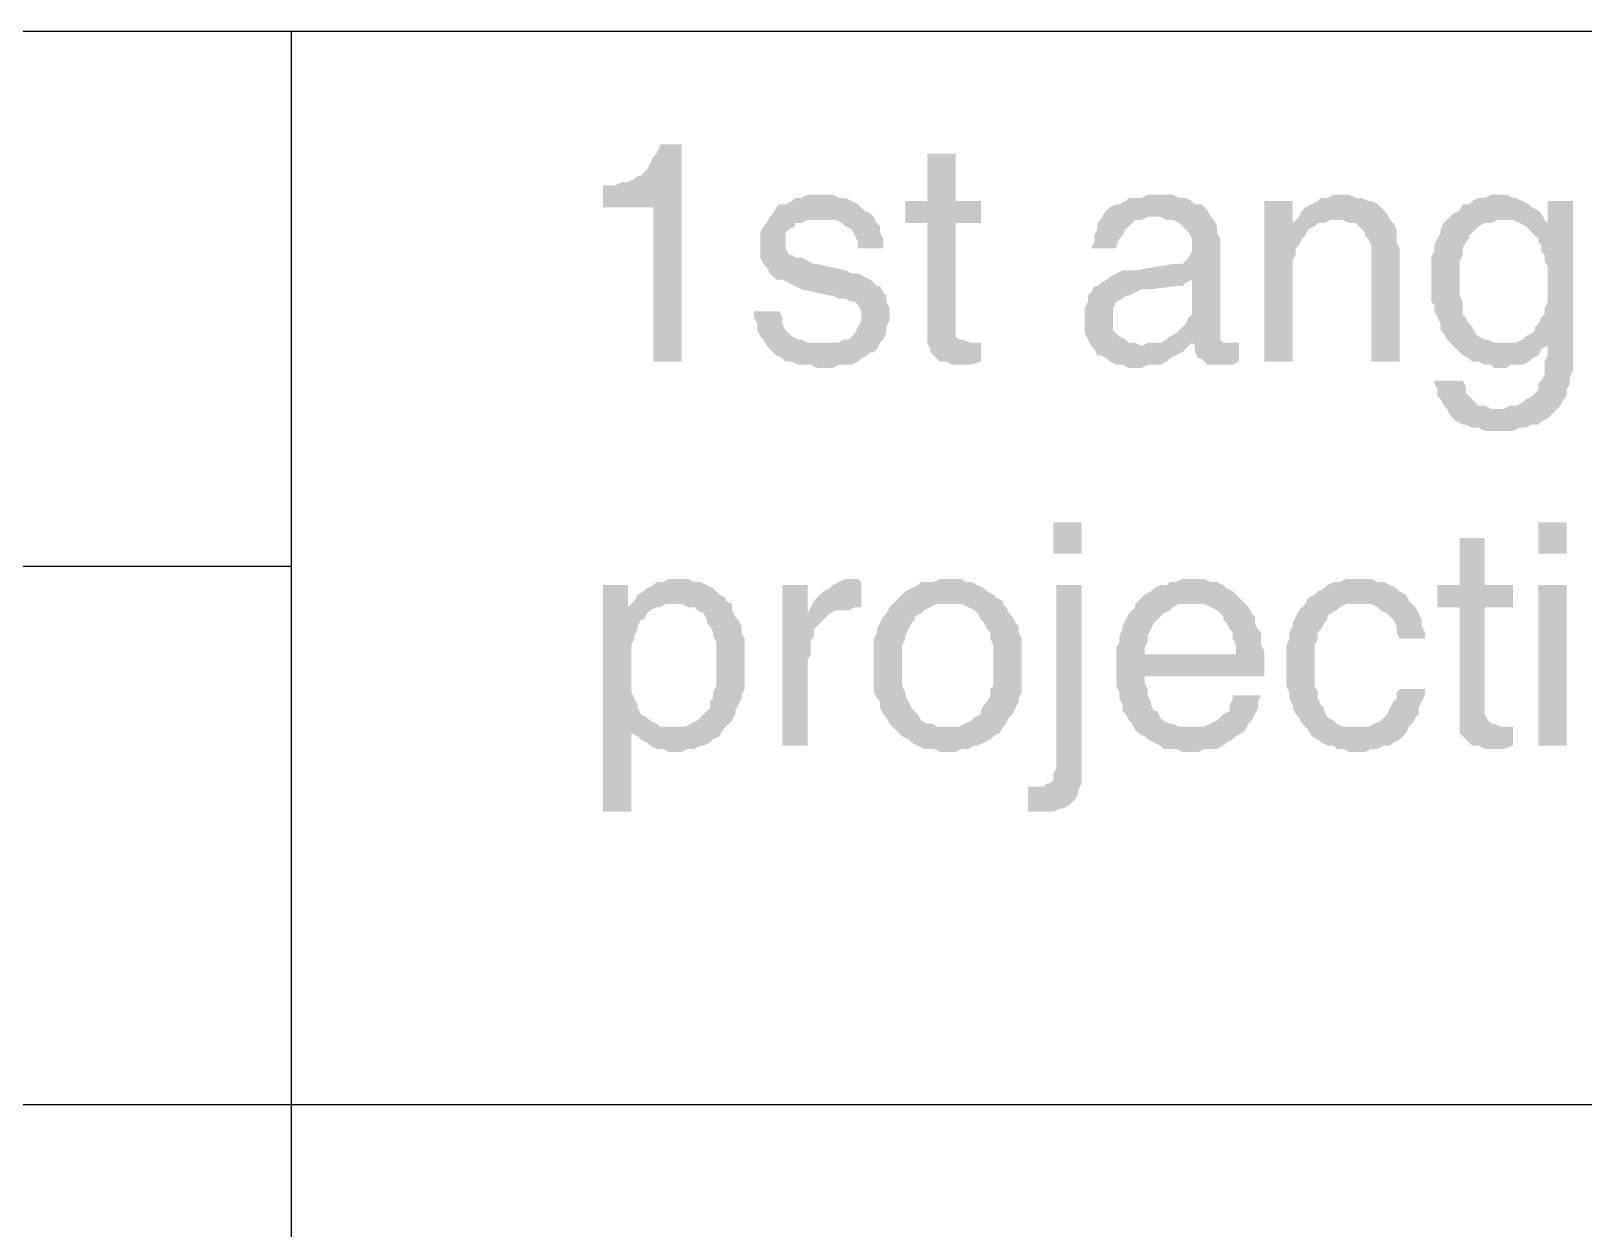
# Model space of a CAD drawing. Header units: millimetres. Extents: x 1448 to 2566, y 1057 to 1416.
# Drawn here: x 2458.06 to 2480.31, y 1136.43 to 1153.6 of the extents above; entities that cross this region are included whole.
import ezdxf

# ---------------------------------------------------------------- set-up
doc = ezdxf.new("R2010")
doc.units = ezdxf.units.MM

msp = doc.modelspace()

# ---------------------------------------------------------------- hatches: boundary and pattern name
at = {"transparency": 33554559}
for points in [[(2467.37882, 1151.97576), (2467.0629, 1151.97576), (2467.0629, 1151.93063), (2467.01776, 1151.84037), (2466.97263, 1151.79523), (2466.9275, 1151.70497), (2466.88237, 1151.61471), (2466.83724, 1151.56957), (2466.7921, 1151.52444), (2466.74697, 1151.52444), (2466.70184, 1151.47931), (2466.61157, 1151.43418), (2466.52131, 1151.43418), (2466.43105, 1151.38905), (2466.25052, 1151.38905), (2466.25052, 1151.07312), (2466.97263, 1151.07312), (2466.97263, 1148.86164), (2467.37882, 1148.86164)], [(2471.30532, 1151.84037), (2470.89913, 1151.84037), (2470.89913, 1151.16338), (2470.58321, 1151.16338), (2470.58321, 1150.84746), (2470.89913, 1150.84746), (2470.89913, 1149.13244), (2470.94426, 1149.04217), (2470.94426, 1148.99704), (2470.9894, 1148.95191), (2471.03453, 1148.90678), (2471.07966, 1148.86164), (2471.16992, 1148.86164), (2471.26019, 1148.81651), (2471.53098, 1148.81651), (2471.66638, 1148.86164), (2471.66638, 1149.13244), (2471.53098, 1149.13244), (2471.39558, 1149.17757), (2471.35045, 1149.17757), (2471.30532, 1149.2227), (2471.30532, 1150.84746), (2471.66638, 1150.84746), (2471.66638, 1151.16338), (2471.30532, 1151.16338)], [(2469.36464, 1151.25365), (2469.18411, 1151.25365), (2469.09384, 1151.20852), (2469.00358, 1151.20852), (2468.95845, 1151.16338), (2468.86818, 1151.11825), (2468.77792, 1151.11825), (2468.73279, 1151.07312), (2468.68765, 1150.98286), (2468.64252, 1150.93772), (2468.59739, 1150.84746), (2468.55226, 1150.80233), (2468.50713, 1150.71206), (2468.50713, 1150.35101), (2468.55226, 1150.26074), (2468.59739, 1150.21561), (2468.64252, 1150.12534), (2468.68765, 1150.08021), (2468.73279, 1150.03508), (2468.82305, 1150.03508), (2468.91332, 1149.98995), (2469.00358, 1149.94482), (2469.09384, 1149.89968), (2469.50003, 1149.80942), (2469.54517, 1149.80942), (2469.63543, 1149.76429), (2469.72569, 1149.76429), (2469.81596, 1149.71915), (2469.86109, 1149.71915), (2469.90622, 1149.67402), (2469.95136, 1149.58376), (2469.95136, 1149.44836), (2469.90622, 1149.3581), (2469.86109, 1149.26783), (2469.81596, 1149.2227), (2469.77083, 1149.17757), (2469.68056, 1149.17757), (2469.63543, 1149.13244), (2469.40977, 1149.13244), (2468.59739, 1149.0873), (2468.64252, 1149.04217), (2468.68765, 1148.99704), (2468.73279, 1148.95191), (2468.82305, 1148.90678), (2468.86818, 1148.86164), (2468.95845, 1148.86164), (2469.04871, 1148.81651), (2469.22924, 1148.81651), (2469.31951, 1148.77138), (2469.54517, 1148.77138), (2469.63543, 1148.81651), (2469.81596, 1148.81651), (2469.90622, 1148.86164), (2469.95136, 1148.90678), (2470.04162, 1148.95191), (2470.08675, 1148.99704), (2470.13188, 1148.99704), (2470.17702, 1149.04217), (2470.22215, 1149.13244), (2470.26728, 1149.17757), (2470.31241, 1149.26783), (2470.31241, 1149.3581), (2470.35755, 1149.44836), (2470.35755, 1149.53863), (2470.35755, 1149.62889), (2470.31241, 1149.71915), (2470.31241, 1149.80942), (2470.26728, 1149.85455), (2470.22215, 1149.94482), (2470.17702, 1149.94482), (2470.13188, 1149.98995), (2470.08675, 1150.03508), (2469.99649, 1150.08021), (2469.90622, 1150.12534), (2469.81596, 1150.12534), (2469.72569, 1150.17048), (2469.31951, 1150.26074), (2469.27437, 1150.26074), (2469.18411, 1150.30587), (2469.09384, 1150.35101), (2469.00358, 1150.35101), (2468.95845, 1150.39614), (2468.91332, 1150.39614), (2468.86818, 1150.4864), (2468.86818, 1150.71206), (2468.91332, 1150.75719), (2469.00358, 1150.80233), (2469.00358, 1150.84746), (2469.09384, 1150.84746), (2469.18411, 1150.89259), (2469.36464, 1150.89259), (2470.13188, 1150.93772), (2470.08675, 1150.98286), (2469.99649, 1151.02799), (2469.95136, 1151.07312), (2469.90622, 1151.11825), (2469.81596, 1151.16338), (2469.72569, 1151.20852), (2469.63543, 1151.20852), (2469.54517, 1151.25365), (2469.4549, 1151.25365)], [(2474.23891, 1151.25365), (2474.05838, 1151.25365), (2473.96812, 1151.20852), (2473.78759, 1151.20852), (2473.74246, 1151.16338), (2473.65219, 1151.11825), (2473.60706, 1151.11825), (2473.5168, 1151.07312), (2473.47166, 1151.02799), (2473.42653, 1150.98286), (2473.3814, 1150.89259), (2473.33627, 1150.84746), (2473.33627, 1150.75719), (2473.29114, 1150.66693), (2473.29114, 1150.57667), (2473.246, 1150.4864), (2473.60706, 1150.4864), (2473.60706, 1150.53153), (2473.65219, 1150.6218), (2473.69733, 1150.66693), (2473.74246, 1150.75719), (2473.78759, 1150.80233), (2473.83272, 1150.84746), (2473.87785, 1150.89259), (2473.96812, 1150.89259), (2474.05838, 1150.93772), (2474.96103, 1150.93772), (2474.91589, 1151.02799), (2474.87076, 1151.07312), (2474.82563, 1151.11825), (2474.73537, 1151.11825), (2474.69023, 1151.16338), (2474.59997, 1151.20852), (2474.5097, 1151.20852), (2474.41944, 1151.25365), (2474.32918, 1151.25365)], [(2476.85658, 1151.25365), (2476.72118, 1151.25365), (2476.63092, 1151.20852), (2476.54065, 1151.20852), (2476.49552, 1151.16338), (2476.40526, 1151.11825), (2476.31499, 1151.07312), (2476.26986, 1151.02799), (2476.22473, 1150.93772), (2476.13446, 1150.84746), (2476.45039, 1150.80233), (2476.49552, 1150.84746), (2476.58578, 1150.84746), (2476.67605, 1150.89259), (2477.53356, 1150.89259), (2477.48843, 1150.98286), (2477.4433, 1151.02799), (2477.39816, 1151.07312), (2477.35303, 1151.11825), (2477.26277, 1151.16338), (2477.21764, 1151.16338), (2477.12737, 1151.20852), (2477.03711, 1151.20852), (2476.94684, 1151.25365)], [(2479.11319, 1151.25365), (2478.97779, 1151.25365), (2478.88753, 1151.20852), (2478.79726, 1151.20852), (2478.707, 1151.16338), (2478.66186, 1151.11825), (2478.5716, 1151.11825), (2478.52647, 1151.02799), (2478.4362, 1150.98286), (2478.39107, 1150.93772), (2478.34594, 1150.89259), (2479.29372, 1150.89259), (2479.38398, 1150.84746), (2479.47424, 1150.80233), (2479.79017, 1150.84746), (2479.74504, 1150.89259), (2479.74504, 1150.89259), (2479.6999, 1150.98286), (2479.65477, 1151.02799), (2479.56451, 1151.07312), (2479.51938, 1151.11825), (2479.42911, 1151.16338), (2479.33885, 1151.20852), (2479.29372, 1151.20852), (2479.20345, 1151.25365)], [(2476.13446, 1151.16338), (2475.72827, 1151.16338), (2475.72827, 1148.86164), (2476.13446, 1148.86164), (2476.13446, 1150.08021), (2476.13446, 1150.30587), (2476.1796, 1150.39614), (2476.1796, 1150.4864), (2476.22473, 1150.53153), (2476.26986, 1150.6218), (2476.31499, 1150.66693), (2476.31499, 1150.66693), (2476.36012, 1150.75719), (2476.45039, 1150.80233), (2476.13446, 1150.84746)], [(2480.15123, 1151.16338), (2479.79017, 1151.16338), (2479.79017, 1150.84746), (2479.47424, 1150.80233), (2479.51938, 1150.75719), (2479.56451, 1150.71206), (2479.65477, 1150.6218), (2479.65477, 1150.57667), (2479.6999, 1150.53153), (2479.6999, 1150.44127), (2479.74504, 1150.39614), (2479.74504, 1150.30587), (2479.79017, 1150.21561), (2479.79017, 1149.71915), (2479.74504, 1149.62889), (2479.74504, 1149.53863), (2479.6999, 1149.49349), (2479.65477, 1149.40323), (2479.60964, 1149.3581), (2479.60964, 1149.31297), (2479.56451, 1149.26783), (2479.47424, 1149.2227), (2479.42911, 1149.17757), (2479.33885, 1149.13244), (2479.15832, 1149.13244), (2479.79017, 1149.0873), (2479.79017, 1148.95191), (2479.74504, 1148.86164), (2479.74504, 1148.68111), (2479.6999, 1148.59085), (2479.65477, 1148.54572), (2479.65477, 1148.45545), (2479.60964, 1148.41032), (2479.56451, 1148.36519), (2479.47424, 1148.32006), (2479.42911, 1148.27493), (2479.33885, 1148.22979), (2479.24858, 1148.22979), (2479.15832, 1148.18466), (2479.06805, 1148.18466), (2479.92557, 1148.18466), (2479.9707, 1148.22979), (2480.01583, 1148.32006), (2480.06096, 1148.36519), (2480.06096, 1148.45545), (2480.10609, 1148.54572), (2480.10609, 1148.63598), (2480.15123, 1148.72625), (2480.15123, 1148.99704)], [(2470.13188, 1150.93772), (2469.36464, 1150.89259), (2469.5903, 1150.89259), (2469.68056, 1150.84746), (2469.72569, 1150.80233), (2469.72569, 1150.80233), (2469.81596, 1150.75719), (2469.86109, 1150.66693), (2469.90622, 1150.57667), (2469.90622, 1150.4864), (2470.26728, 1150.4864), (2470.26728, 1150.6218), (2470.22215, 1150.71206), (2470.22215, 1150.80233), (2470.17702, 1150.84746)], [(2474.96103, 1150.93772), (2474.14865, 1150.93772), (2474.23891, 1150.93772), (2474.32918, 1150.89259), (2474.41944, 1150.89259), (2474.5097, 1150.84746), (2474.55484, 1150.80233), (2474.59997, 1150.75719), (2474.6451, 1150.71206), (2474.69023, 1150.6218), (2474.69023, 1150.44127), (2474.6451, 1150.35101), (2474.59997, 1150.30587), (2474.55484, 1150.26074), (2474.41944, 1150.26074), (2473.87785, 1150.17048), (2473.69733, 1150.17048), (2473.60706, 1150.12534), (2473.5168, 1150.08021), (2473.47166, 1150.03508), (2474.69023, 1150.03508), (2474.69023, 1149.62889), (2474.69023, 1149.53863), (2474.6451, 1149.49349), (2474.59997, 1149.40323), (2474.55484, 1149.3581), (2474.46457, 1149.26783), (2474.46457, 1149.26783), (2474.37431, 1149.2227), (2474.32918, 1149.17757), (2474.23891, 1149.13244), (2474.05838, 1149.13244), (2473.96812, 1149.0873), (2473.246, 1149.0873), (2473.29114, 1149.04217), (2473.33627, 1148.95191), (2473.3814, 1148.95191), (2473.47166, 1148.90678), (2473.5168, 1148.86164), (2473.60706, 1148.81651), (2473.69733, 1148.81651), (2473.78759, 1148.77138), (2473.96812, 1148.77138), (2474.05838, 1148.81651), (2474.23891, 1148.81651), (2474.32918, 1148.86164), (2474.37431, 1148.90678), (2474.46457, 1148.95191), (2474.55484, 1148.99704), (2474.59997, 1149.04217), (2474.6451, 1149.0873), (2474.69023, 1149.13244), (2475.14156, 1149.13244), (2475.09642, 1149.17757), (2475.09642, 1150.6218), (2475.05129, 1150.71206), (2475.05129, 1150.80233), (2475.00616, 1150.89259)], [(2477.53356, 1150.89259), (2476.76631, 1150.89259), (2476.85658, 1150.89259), (2476.94684, 1150.84746), (2477.03711, 1150.84746), (2477.08224, 1150.80233), (2477.12737, 1150.75719), (2477.1725, 1150.71206), (2477.1725, 1150.66693), (2477.21764, 1150.6218), (2477.26277, 1150.53153), (2477.26277, 1148.86164), (2477.66896, 1148.86164), (2477.66896, 1150.4864), (2477.62382, 1150.57667), (2477.62382, 1150.75719), (2477.57869, 1150.84746)], [(2478.34594, 1150.89259), (2478.30081, 1150.84746), (2478.25568, 1150.75719), (2478.25568, 1150.71206), (2478.21054, 1150.6218), (2478.16541, 1150.53153), (2478.16541, 1150.44127), (2478.12028, 1150.35101), (2478.12028, 1149.71915), (2478.16541, 1149.67402), (2478.16541, 1149.58376), (2478.21054, 1149.49349), (2478.25568, 1149.40323), (2478.25568, 1149.31297), (2478.30081, 1149.26783), (2478.34594, 1149.17757), (2478.39107, 1149.13244), (2478.4362, 1149.0873), (2478.52647, 1148.99704), (2478.5716, 1148.95191), (2478.66186, 1148.90678), (2478.707, 1148.86164), (2478.79726, 1148.86164), (2478.88753, 1148.81651), (2478.97779, 1148.81651), (2479.02292, 1148.77138), (2479.20345, 1148.77138), (2479.24858, 1148.81651), (2479.42911, 1148.81651), (2479.51938, 1148.86164), (2479.56451, 1148.90678), (2479.65477, 1148.95191), (2479.6999, 1149.04217), (2479.79017, 1149.0873), (2479.79017, 1149.0873), (2479.15832, 1149.13244), (2479.02292, 1149.13244), (2478.93266, 1149.17757), (2478.88753, 1149.17757), (2478.79726, 1149.2227), (2478.75213, 1149.26783), (2478.707, 1149.3581), (2478.66186, 1149.40323), (2478.61673, 1149.49349), (2478.5716, 1149.53863), (2478.5716, 1149.71915), (2478.52647, 1149.80942), (2478.52647, 1150.30587), (2478.5716, 1150.39614), (2478.5716, 1150.4864), (2478.61673, 1150.57667), (2478.66186, 1150.6218), (2478.66186, 1150.66693), (2478.707, 1150.71206), (2478.75213, 1150.75719), (2478.79726, 1150.80233), (2478.88753, 1150.84746), (2478.97779, 1150.84746), (2479.06805, 1150.89259), (2479.15832, 1150.89259)], [(2473.47166, 1150.03508), (2473.3814, 1149.98995), (2473.33627, 1149.94482), (2473.29114, 1149.94482), (2473.246, 1149.85455), (2473.20087, 1149.80942), (2473.20087, 1149.71915), (2473.15574, 1149.62889), (2473.15574, 1149.44836), (2473.15574, 1149.26783), (2473.20087, 1149.17757), (2473.246, 1149.0873), (2473.96812, 1149.0873), (2473.87785, 1149.13244), (2473.78759, 1149.13244), (2473.74246, 1149.17757), (2473.65219, 1149.2227), (2473.60706, 1149.26783), (2473.56193, 1149.31297), (2473.56193, 1149.62889), (2473.60706, 1149.71915), (2473.69733, 1149.76429), (2473.74246, 1149.80942), (2473.78759, 1149.80942), (2473.87785, 1149.85455), (2473.96812, 1149.89968), (2474.10352, 1149.89968), (2474.46457, 1149.94482), (2474.55484, 1149.94482), (2474.59997, 1149.98995), (2474.69023, 1150.03508)], [(2468.77792, 1149.58376), (2468.41686, 1149.58376), (2468.41686, 1149.49349), (2468.46199, 1149.40323), (2468.46199, 1149.31297), (2468.50713, 1149.2227), (2468.55226, 1149.17757), (2468.59739, 1149.0873), (2469.40977, 1149.13244), (2469.18411, 1149.13244), (2469.09384, 1149.17757), (2469.04871, 1149.17757), (2468.95845, 1149.2227), (2468.91332, 1149.26783), (2468.86818, 1149.31297), (2468.82305, 1149.40323), (2468.82305, 1149.49349)], [(2475.14156, 1149.13244), (2474.69023, 1149.13244), (2474.73537, 1149.0873), (2475.23182, 1149.13244), (2475.18669, 1149.13244)], [(2475.36722, 1149.13244), (2475.23182, 1149.13244), (2474.73537, 1149.0873), (2474.73537, 1148.99704), (2474.7805, 1148.90678), (2474.82563, 1148.90678), (2474.87076, 1148.86164), (2474.91589, 1148.81651), (2475.27695, 1148.81651), (2475.36722, 1148.86164)], [(2478.5716, 1148.59085), (2478.16541, 1148.59085), (2478.16541, 1148.54572), (2478.21054, 1148.45545), (2478.21054, 1148.36519), (2478.25568, 1148.32006), (2478.30081, 1148.22979), (2478.34594, 1148.18466), (2478.39107, 1148.0944), (2478.4362, 1148.04926), (2478.48134, 1148.00413), (2478.5716, 1147.959), (2478.61673, 1147.959), (2478.707, 1147.91387), (2478.79726, 1147.91387), (2478.88753, 1147.86874), (2479.29372, 1147.86874), (2479.38398, 1147.91387), (2479.47424, 1147.91387), (2479.56451, 1147.959), (2479.65477, 1147.959), (2479.6999, 1148.00413), (2479.79017, 1148.04926), (2479.8353, 1148.0944), (2479.88043, 1148.13953), (2479.92557, 1148.18466), (2478.97779, 1148.18466), (2478.88753, 1148.22979), (2478.79726, 1148.22979), (2478.75213, 1148.27493), (2478.707, 1148.32006), (2478.61673, 1148.41032), (2478.61673, 1148.50059)], [(2473.11061, 1146.10858), (2473.11061, 1146.5599), (2472.70442, 1146.5599), (2472.70442, 1146.10858)], [(2480.06096, 1146.10858), (2480.06096, 1146.5599), (2479.65477, 1146.5599), (2479.65477, 1146.10858)], [(2478.88753, 1146.33424), (2478.52647, 1146.33424), (2478.52647, 1145.65726), (2478.21054, 1145.65726), (2478.21054, 1145.34133), (2478.52647, 1145.34133), (2478.52647, 1143.53605), (2478.5716, 1143.49091), (2478.61673, 1143.44578), (2478.66186, 1143.40065), (2478.707, 1143.35552), (2478.79726, 1143.35552), (2478.88753, 1143.31039), (2479.15832, 1143.31039), (2479.29372, 1143.35552), (2479.29372, 1143.62631), (2479.11319, 1143.62631), (2479.02292, 1143.67144), (2478.97779, 1143.67144), (2478.93266, 1143.71658), (2478.88753, 1143.80684), (2478.88753, 1145.34133), (2479.29372, 1145.34133), (2479.29372, 1145.65726), (2478.88753, 1145.65726)], [(2466.61157, 1145.65726), (2466.25052, 1145.65726), (2466.25052, 1142.40774), (2466.65671, 1142.40774), (2466.65671, 1143.58118), (2467.24343, 1143.62631), (2467.0629, 1143.62631), (2467.01776, 1143.67144), (2466.9275, 1143.71658), (2466.88237, 1143.76171), (2466.7921, 1143.80684), (2466.74697, 1143.8971), (2466.74697, 1143.94224), (2466.70184, 1144.0325), (2466.65671, 1144.12277), (2466.65671, 1144.79975), (2466.70184, 1144.89001), (2466.70184, 1144.93514), (2466.74697, 1145.02541), (2466.74697, 1145.07054), (2466.7921, 1145.16081), (2466.83724, 1145.16081), (2466.88237, 1145.25107), (2466.9275, 1145.2962), (2467.01776, 1145.34133), (2466.61157, 1145.34133)], [(2467.28856, 1145.74752), (2467.19829, 1145.74752), (2467.10803, 1145.70239), (2467.01776, 1145.70239), (2466.97263, 1145.65726), (2466.88237, 1145.61213), (2466.83724, 1145.56699), (2466.74697, 1145.52186), (2466.70184, 1145.4316), (2466.65671, 1145.38647), (2466.61157, 1145.34133), (2467.0629, 1145.34133), (2467.15316, 1145.38647), (2467.24343, 1145.38647), (2468.01067, 1145.4316), (2468.01067, 1145.47673), (2467.92041, 1145.52186), (2467.87528, 1145.56699), (2467.83014, 1145.61213), (2467.73988, 1145.65726), (2467.64961, 1145.70239), (2467.55935, 1145.70239), (2467.46909, 1145.74752), (2467.37882, 1145.74752)], [(2469.18411, 1145.65726), (2468.82305, 1145.65726), (2468.82305, 1143.35552), (2469.18411, 1143.35552), (2469.18411, 1144.57409), (2469.22924, 1144.66435), (2469.22924, 1144.84488), (2469.27437, 1144.93514), (2469.27437, 1145.02541), (2469.31951, 1145.07054), (2469.36464, 1145.11567), (2469.40977, 1145.16081), (2469.4549, 1145.20594), (2469.50003, 1145.25107), (2469.18411, 1145.25107)], [(2469.81596, 1145.74752), (2469.72569, 1145.74752), (2469.63543, 1145.70239), (2469.54517, 1145.65726), (2469.50003, 1145.61213), (2469.40977, 1145.56699), (2469.36464, 1145.52186), (2469.27437, 1145.4316), (2469.27437, 1145.4316), (2469.22924, 1145.34133), (2469.95136, 1145.34133), (2469.95136, 1145.70239), (2469.90622, 1145.74752)], [(2471.16992, 1145.74752), (2471.07966, 1145.74752), (2470.9894, 1145.70239), (2470.80887, 1145.70239), (2470.76373, 1145.65726), (2470.67347, 1145.61213), (2470.58321, 1145.56699), (2470.53807, 1145.52186), (2470.49294, 1145.47673), (2470.40268, 1145.38647), (2470.40268, 1145.38647), (2470.35755, 1145.34133), (2470.31241, 1145.25107), (2470.26728, 1145.20594), (2470.22215, 1145.11567), (2470.17702, 1145.02541), (2470.17702, 1144.98028), (2470.13188, 1144.89001), (2470.13188, 1144.12277), (2470.17702, 1144.0325), (2470.22215, 1143.98737), (2470.22215, 1143.8971), (2470.26728, 1143.80684), (2470.31241, 1143.76171), (2470.35755, 1143.67144), (2470.40268, 1143.62631), (2471.16992, 1143.62631), (2471.03453, 1143.62631), (2470.9894, 1143.67144), (2470.89913, 1143.67144), (2470.80887, 1143.71658), (2470.76373, 1143.80684), (2470.7186, 1143.85197), (2470.67347, 1143.8971), (2470.62834, 1143.98737), (2470.58321, 1144.07763), (2470.58321, 1144.12277), (2470.53807, 1144.21303), (2470.53807, 1144.79975), (2470.58321, 1144.89001), (2470.58321, 1144.93514), (2470.62834, 1145.02541), (2470.67347, 1145.11567), (2470.7186, 1145.16081), (2470.7186, 1145.20594), (2470.80887, 1145.25107), (2470.854, 1145.2962), (2470.94426, 1145.34133), (2471.03453, 1145.38647), (2471.16992, 1145.38647), (2471.9823, 1145.4316), (2471.89204, 1145.47673), (2471.84691, 1145.52186), (2471.75664, 1145.56699), (2471.71151, 1145.61213), (2471.62125, 1145.65726), (2471.53098, 1145.70239), (2471.44072, 1145.70239), (2471.39558, 1145.74752), (2471.30532, 1145.74752)], [(2473.11061, 1145.65726), (2472.74955, 1145.65726), (2472.74955, 1143.03959), (2472.70442, 1142.94933), (2472.70442, 1142.85906), (2472.65929, 1142.81393), (2472.61415, 1142.81393), (2472.56902, 1142.7688), (2472.34336, 1142.7688), (2472.34336, 1142.40774), (2472.70442, 1142.40774), (2472.79468, 1142.45287), (2472.83981, 1142.45287), (2472.93008, 1142.49801), (2472.97521, 1142.54314), (2473.02034, 1142.58827), (2473.06548, 1142.67854), (2473.06548, 1142.72367), (2473.11061, 1142.81393), (2473.11061, 1143.03959)], [(2474.69023, 1145.74752), (2474.55484, 1145.74752), (2474.46457, 1145.70239), (2474.37431, 1145.70239), (2474.32918, 1145.65726), (2474.23891, 1145.65726), (2474.14865, 1145.61213), (2474.10352, 1145.56699), (2474.01325, 1145.52186), (2473.96812, 1145.47673), (2473.87785, 1145.38647), (2474.87076, 1145.38647), (2474.96103, 1145.34133), (2475.05129, 1145.2962), (2475.09642, 1145.25107), (2475.14156, 1145.20594), (2475.14156, 1145.16081), (2475.18669, 1145.11567), (2475.23182, 1145.02541), (2475.27695, 1144.98028), (2475.27695, 1144.89001), (2475.32208, 1144.79975), (2475.32208, 1144.66435), (2473.60706, 1144.66435), (2473.60706, 1144.21303), (2473.65219, 1144.12277), (2473.65219, 1144.0325), (2473.69733, 1143.94224), (2473.69733, 1143.85197), (2473.74246, 1143.80684), (2473.78759, 1143.71658), (2473.83272, 1143.67144), (2473.87785, 1143.58118), (2474.69023, 1143.62631), (2474.5097, 1143.62631), (2474.41944, 1143.67144), (2474.37431, 1143.67144), (2474.28404, 1143.71658), (2474.23891, 1143.76171), (2474.19378, 1143.85197), (2474.14865, 1143.85197), (2474.10352, 1143.94224), (2474.10352, 1143.98737), (2474.05838, 1144.07763), (2474.05838, 1144.1679), (2474.01325, 1144.25816), (2474.01325, 1144.34843), (2475.72827, 1144.34843), (2475.72827, 1144.70948), (2475.68314, 1144.79975), (2475.68314, 1144.98028), (2475.63801, 1145.02541), (2475.59288, 1145.11567), (2475.59288, 1145.20594), (2475.54774, 1145.25107), (2475.50261, 1145.34133), (2475.45748, 1145.38647), (2475.41235, 1145.4316), (2475.32208, 1145.52186), (2475.27695, 1145.56699), (2475.18669, 1145.61213), (2475.14156, 1145.65726), (2475.05129, 1145.70239), (2474.96103, 1145.70239), (2474.87076, 1145.74752), (2474.7805, 1145.74752)], [(2477.08224, 1145.74752), (2476.90171, 1145.74752), (2476.81145, 1145.70239), (2476.72118, 1145.70239), (2476.63092, 1145.65726), (2476.58578, 1145.61213), (2476.49552, 1145.56699), (2476.45039, 1145.52186), (2476.36012, 1145.47673), (2476.31499, 1145.38647), (2477.26277, 1145.38647), (2477.35303, 1145.34133), (2477.39816, 1145.2962), (2477.48843, 1145.25107), (2477.53356, 1145.20594), (2477.57869, 1145.16081), (2477.62382, 1145.07054), (2477.62382, 1144.98028), (2477.66896, 1144.89001), (2478.03001, 1144.89001), (2478.03001, 1144.98028), (2477.98488, 1145.07054), (2477.98488, 1145.16081), (2477.93975, 1145.25107), (2477.89462, 1145.34133), (2477.84949, 1145.38647), (2477.80435, 1145.4316), (2477.75922, 1145.52186), (2477.75922, 1145.52186), (2477.66896, 1145.56699), (2477.62382, 1145.61213), (2477.53356, 1145.65726), (2477.4433, 1145.70239), (2477.35303, 1145.70239), (2477.26277, 1145.74752), (2477.1725, 1145.74752)], [(2480.06096, 1143.35552), (2480.06096, 1145.65726), (2479.65477, 1145.65726), (2479.65477, 1143.35552)], [(2468.01067, 1145.4316), (2467.24343, 1145.38647), (2467.37882, 1145.38647), (2467.46909, 1145.34133), (2467.55935, 1145.34133), (2467.60448, 1145.2962), (2467.69475, 1145.25107), (2467.73988, 1145.16081), (2467.73988, 1145.11567), (2467.78501, 1145.07054), (2467.83014, 1144.98028), (2467.83014, 1144.93514), (2467.87528, 1144.84488), (2467.87528, 1144.52895), (2467.87528, 1144.21303), (2467.83014, 1144.12277), (2467.83014, 1144.0325), (2467.78501, 1143.98737), (2467.78501, 1143.8971), (2467.73988, 1143.85197), (2467.69475, 1143.80684), (2467.64961, 1143.76171), (2467.60448, 1143.71658), (2467.51422, 1143.67144), (2467.42395, 1143.62631), (2467.24343, 1143.62631), (2466.65671, 1143.58118), (2466.65671, 1143.53605), (2466.74697, 1143.49091), (2466.7921, 1143.44578), (2466.88237, 1143.40065), (2466.9275, 1143.35552), (2467.01776, 1143.31039), (2467.10803, 1143.31039), (2467.19829, 1143.26525), (2467.37882, 1143.26525), (2467.46909, 1143.31039), (2467.55935, 1143.31039), (2467.64961, 1143.35552), (2467.69475, 1143.35552), (2467.78501, 1143.40065), (2467.83014, 1143.44578), (2467.92041, 1143.49091), (2467.96554, 1143.58118), (2468.01067, 1143.62631), (2468.0558, 1143.67144), (2468.10094, 1143.71658), (2468.14607, 1143.80684), (2468.14607, 1143.85197), (2468.1912, 1143.94224), (2468.23633, 1144.0325), (2468.23633, 1144.07763), (2468.28147, 1144.1679), (2468.28147, 1144.89001), (2468.23633, 1144.98028), (2468.23633, 1145.07054), (2468.1912, 1145.16081), (2468.14607, 1145.20594), (2468.10094, 1145.2962), (2468.10094, 1145.38647)], [(2471.9823, 1145.4316), (2471.16992, 1145.38647), (2471.39558, 1145.38647), (2471.48585, 1145.34133), (2471.57611, 1145.2962), (2471.62125, 1145.25107), (2471.66638, 1145.16081), (2471.71151, 1145.11567), (2471.75664, 1145.02541), (2471.80177, 1144.98028), (2471.80177, 1144.89001), (2471.84691, 1144.79975), (2471.84691, 1144.21303), (2471.80177, 1144.1679), (2471.80177, 1144.07763), (2471.75664, 1143.98737), (2471.71151, 1143.94224), (2471.66638, 1143.85197), (2471.66638, 1143.80684), (2471.57611, 1143.76171), (2471.53098, 1143.71658), (2471.44072, 1143.67144), (2471.35045, 1143.62631), (2470.40268, 1143.62631), (2470.49294, 1143.53605), (2470.53807, 1143.49091), (2470.62834, 1143.44578), (2470.67347, 1143.40065), (2470.76373, 1143.35552), (2470.854, 1143.31039), (2470.9894, 1143.31039), (2471.07966, 1143.26525), (2471.30532, 1143.26525), (2471.39558, 1143.31039), (2471.48585, 1143.31039), (2471.57611, 1143.35552), (2471.62125, 1143.35552), (2471.71151, 1143.40065), (2471.80177, 1143.44578), (2471.84691, 1143.49091), (2471.93717, 1143.53605), (2471.9823, 1143.62631), (2471.9823, 1143.62631), (2472.02744, 1143.67144), (2472.07257, 1143.76171), (2472.1177, 1143.80684), (2472.16283, 1143.8971), (2472.20796, 1143.98737), (2472.20796, 1144.0325), (2472.2531, 1144.12277), (2472.2531, 1144.52895), (2472.2531, 1144.89001), (2472.20796, 1144.98028), (2472.20796, 1145.07054), (2472.16283, 1145.11567), (2472.1177, 1145.20594), (2472.07257, 1145.25107), (2472.02744, 1145.34133), (2471.9823, 1145.38647)], [(2469.22924, 1145.34133), (2469.18411, 1145.25107), (2469.50003, 1145.25107), (2469.5903, 1145.2962), (2469.77083, 1145.2962), (2469.86109, 1145.34133)], [(2473.87785, 1145.38647), (2473.87785, 1145.34133), (2473.83272, 1145.2962), (2473.78759, 1145.25107), (2473.74246, 1145.16081), (2473.69733, 1145.07054), (2473.69733, 1145.02541), (2473.65219, 1144.93514), (2473.65219, 1144.84488), (2473.60706, 1144.75462), (2473.60706, 1144.66435), (2474.01325, 1144.66435), (2474.01325, 1144.75462), (2474.05838, 1144.84488), (2474.05838, 1144.93514), (2474.10352, 1145.02541), (2474.14865, 1145.11567), (2474.19378, 1145.16081), (2474.23891, 1145.20594), (2474.28404, 1145.25107), (2474.37431, 1145.2962), (2474.41944, 1145.34133), (2474.5097, 1145.38647), (2474.69023, 1145.38647)], [(2476.31499, 1145.38647), (2476.26986, 1145.34133), (2476.22473, 1145.2962), (2476.1796, 1145.20594), (2476.13446, 1145.11567), (2476.13446, 1145.07054), (2476.08933, 1144.98028), (2476.08933, 1144.89001), (2476.0442, 1144.79975), (2476.0442, 1144.21303), (2476.08933, 1144.12277), (2476.08933, 1144.0325), (2476.13446, 1143.94224), (2476.13446, 1143.8971), (2476.1796, 1143.80684), (2476.22473, 1143.76171), (2476.26986, 1143.67144), (2476.31499, 1143.62631), (2477.08224, 1143.62631), (2476.85658, 1143.62631), (2476.76631, 1143.67144), (2476.72118, 1143.71658), (2476.63092, 1143.76171), (2476.58578, 1143.85197), (2476.58578, 1143.8971), (2476.54065, 1143.94224), (2476.49552, 1144.0325), (2476.49552, 1144.12277), (2476.45039, 1144.21303), (2476.45039, 1144.79975), (2476.49552, 1144.89001), (2476.49552, 1144.98028), (2476.54065, 1145.02541), (2476.58578, 1145.11567), (2476.63092, 1145.16081), (2476.63092, 1145.20594), (2476.67605, 1145.25107), (2476.76631, 1145.2962), (2476.81145, 1145.34133), (2476.90171, 1145.38647), (2477.08224, 1145.38647)], [(2478.03001, 1144.1679), (2477.66896, 1144.1679), (2477.62382, 1144.12277), (2477.62382, 1144.0325), (2477.57869, 1143.98737), (2477.53356, 1143.8971), (2477.48843, 1143.80684), (2477.4433, 1143.76171), (2477.39816, 1143.71658), (2477.3079, 1143.67144), (2477.21764, 1143.62631), (2476.31499, 1143.62631), (2476.36012, 1143.58118), (2476.40526, 1143.49091), (2476.49552, 1143.44578), (2476.54065, 1143.40065), (2476.63092, 1143.35552), (2476.72118, 1143.35552), (2476.76631, 1143.31039), (2476.85658, 1143.31039), (2476.94684, 1143.26525), (2477.1725, 1143.26525), (2477.26277, 1143.31039), (2477.35303, 1143.31039), (2477.4433, 1143.35552), (2477.53356, 1143.35552), (2477.57869, 1143.40065), (2477.66896, 1143.44578), (2477.71409, 1143.49091), (2477.75922, 1143.53605), (2477.80435, 1143.62631), (2477.84949, 1143.67144), (2477.89462, 1143.76171), (2477.93975, 1143.80684), (2477.93975, 1143.8971), (2477.98488, 1143.98737), (2478.03001, 1144.07763)], [(2475.68314, 1144.07763), (2475.27695, 1144.07763), (2475.27695, 1144.0325), (2475.23182, 1143.94224), (2475.23182, 1143.85197), (2475.14156, 1143.80684), (2475.09642, 1143.76171), (2475.05129, 1143.71658), (2474.96103, 1143.67144), (2474.87076, 1143.62631), (2474.69023, 1143.62631), (2473.87785, 1143.58118), (2473.87785, 1143.58118), (2473.92299, 1143.53605), (2474.01325, 1143.49091), (2474.05838, 1143.44578), (2474.14865, 1143.40065), (2474.23891, 1143.35552), (2474.28404, 1143.31039), (2474.46457, 1143.31039), (2474.55484, 1143.26525), (2474.7805, 1143.26525), (2474.87076, 1143.31039), (2475.05129, 1143.31039), (2475.14156, 1143.35552), (2475.18669, 1143.40065), (2475.27695, 1143.44578), (2475.32208, 1143.49091), (2475.41235, 1143.53605), (2475.45748, 1143.58118), (2475.50261, 1143.67144), (2475.54774, 1143.71658), (2475.59288, 1143.80684), (2475.63801, 1143.8971), (2475.63801, 1143.98737)]]:
    msp.add_hatch(color=256, dxfattribs=at).paths.add_polyline_path(points)

# ---------------------------------------------------------------- linework, layer by layer
for points in [[(2165.652, 1153.60052), (2562.08988, 1153.60052)], [(2461.78243, 1153.60052), (2461.78243, 1122.82038)], [(2165.652, 1145.92805), (2461.78243, 1145.92805)], [(2165.652, 1138.21045), (2514.72247, 1138.21045)]]:
    msp.add_lwpolyline(points)

doc.saveas('drawing.dxf')
